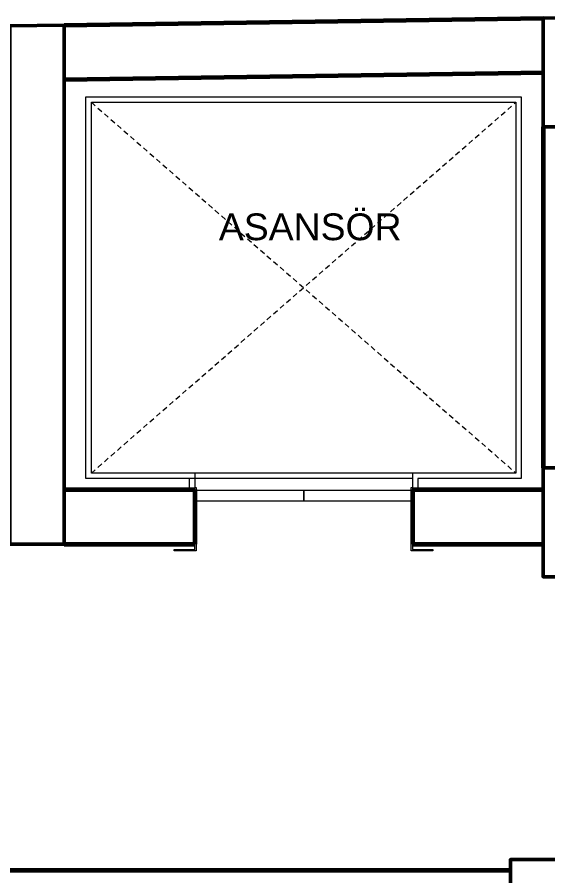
# Model space of a CAD drawing. Header units: millimetres. Extents: x 34 to 2015, y 36 to 1068.
# Drawn here: x 1031 to 1274.7, y 663.7 to 1058.4 of the extents above; entities that cross this region are included whole.
import ezdxf

# ---------------------------------------------------------------- set-up
doc = ezdxf.new("R2010")
doc.units = ezdxf.units.MM
doc.linetypes.add('Overhead', pattern=[3.96875, 2.38125, -1.5875])
for name, color, linetype, lineweight in [('DUVAR', 7, 'Continuous', 60), ('KOLON50', 81, 'Continuous', 50), ('S-TEFRİŞ2', 251, 'Continuous', 0), ('TOTAL', 253, 'Continuous', 35), ('WIN', 251, 'Continuous', 20)]:
    doc.layers.add(name, color=color, linetype=linetype, lineweight=lineweight)
doc.styles.add('Swiss_Light', font='Arial')

msp = doc.modelspace()

# ---------------------------------------------------------------- linework, layer by layer
at = {"layer": 'DUVAR', "ltscale": 20}
for p, q in [((1052.550631, 1054.710158), (1272.550631, 1057.930829)), ((1052.550631, 1029.707479), (1272.916577, 1032.933508)), ((1272.550631, 1007.930829), (1272.550631, 851.211632)), ((1112.550631, 841.211633), (1112.550631, 816.211633)), ((1212.550631, 841.211633), (1212.550631, 816.211633)), ((1257.550631, 666.211633), (787.550631, 666.211633))]:
    msp.add_line(p, q, dxfattribs=at)
at = {"layer": 'DUVAR', "ltscale": 20, "flags": 128}
for points in [[(1052.550631, 841.211633), (1112.550631, 841.211633)], [(1212.550631, 841.211633), (1272.550631, 841.211633)], [(1052.550631, 816.211633), (1112.550631, 816.211633)], [(1212.550631, 816.211633), (1272.550631, 816.211633)]]:
    msp.add_lwpolyline(points, dxfattribs=at)
at = {"layer": 'KOLON50', "ltscale": 20, "flags": 128}
for points in [[(1272.550631, 1057.930829), (1272.550631, 1017.930829), (1272.550631, 1007.930829), (1302.550631, 1007.930829), (1302.550631, 1058.370012), (1272.550631, 1057.930829)], [(1027.550631, 1054.344173), (1027.550631, 816.211633), (1052.550631, 816.211633), (1052.550631, 1031.211633), (1052.550631, 1054.710158), (1027.550631, 1054.344173)], [(1272.550631, 851.211632), (1272.550631, 811.211632), (1272.550631, 801.211632), (1302.550631, 801.211632), (1302.550631, 851.211632), (1272.550631, 851.211632)], [(1257.550631, 641.211633), (1312.550631, 641.211633), (1332.550631, 641.211633), (1332.550631, 671.211633), (1257.550631, 671.211633), (1257.550631, 641.211633)]]:
    msp.add_lwpolyline(points, dxfattribs=at)
at = {"layer": 'S-TEFRİŞ2'}
for p, q in [((1062.550631, 846.323939), (1062.550631, 1021.733084)), ((1062.550631, 1021.733084), (1262.550631, 1021.733084)), ((1065.050631, 848.823939), (1065.050631, 1019.233084)), ((1065.050631, 1019.233084), (1260.050631, 1019.233084)), ((1260.050631, 1019.233084), (1260.050631, 848.823939)), ((1262.550631, 1021.733084), (1262.550631, 846.323939)), ((1213.258167, 848.823939), (1065.050631, 848.823939)), ((1112.550631, 848.823939), (1112.550631, 842.211633)), ((1212.550631, 848.823939), (1212.550631, 842.211633)), ((1260.050631, 848.823939), (1213.258167, 848.823939)), ((1212.550631, 846.323939), (1062.550631, 846.323939)), ((1110.050631, 846.323939), (1110.050631, 841.211633)), ((1262.550631, 846.323939), (1215.050631, 846.323939)), ((1215.050631, 846.323939), (1215.050631, 841.211633)), ((1112.550631, 841.211633), (1110.050631, 841.211633)), ((1112.550631, 842.211633), (1113.150631, 842.211633)), ((1112.550631, 813.711633), (1112.550631, 842.211633)), ((1113.150631, 842.211633), (1113.150631, 813.111633)), ((1113.150631, 840.911633), (1162.450631, 840.911633)), ((1162.450631, 840.911633), (1162.450631, 835.911633)), ((1162.650631, 840.911633), (1162.650631, 835.911633)), ((1162.650631, 840.911633), (1211.950631, 840.911633)), ((1211.950631, 813.111633), (1211.950631, 842.211633)), ((1211.950631, 842.211633), (1212.550631, 842.211633)), ((1212.550631, 842.211633), (1212.550631, 813.711633)), ((1212.550631, 841.211633), (1215.050631, 841.211633)), ((1162.450631, 835.911633), (1113.150631, 835.911633)), ((1211.950631, 835.911633), (1162.650631, 835.911633)), ((1103.150631, 813.711633), (1112.550631, 813.711633)), ((1103.150631, 813.111633), (1103.150631, 813.711633)), ((1113.150631, 813.111633), (1103.150631, 813.111633)), ((1221.950631, 813.111633), (1211.950631, 813.111633)), ((1212.550631, 813.711633), (1221.950631, 813.711633)), ((1221.950631, 813.711633), (1221.950631, 813.111633))]:
    msp.add_line(p, q, dxfattribs=at)
at = {"layer": 'WIN', "linetype": 'Overhead'}
for p, q in [((1065.050631, 1019.233084), (1260.050631, 848.823939)), ((1065.050631, 848.823939), (1260.050631, 1019.233084))]:
    msp.add_line(p, q, dxfattribs=at)

# ---------------------------------------------------------------- texts
at = {"layer": 'TOTAL', "linetype": 'Continuous', "ltscale": 50, "style": 'Swiss_Light'}
msp.add_text('ASANSÖR', height=12.288007, dxfattribs=at).set_placement((1123.623833, 955.867669))

doc.saveas('drawing.dxf')
